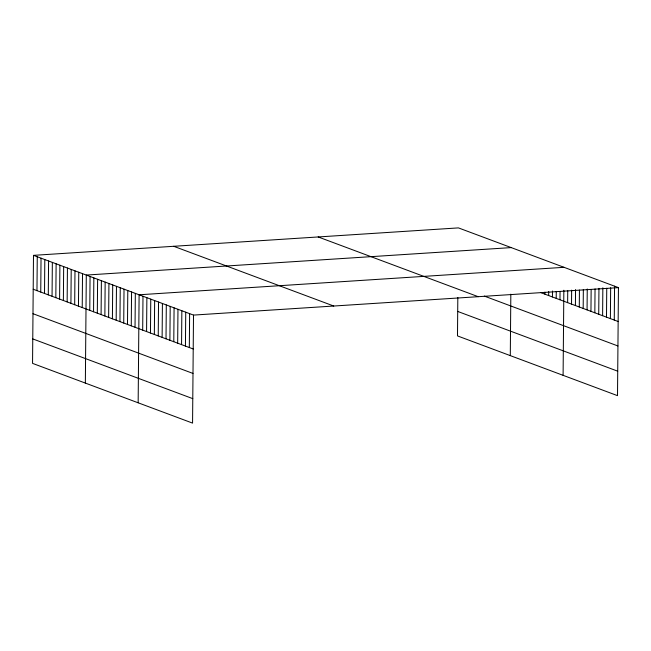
<?xml version="1.0" encoding="UTF-8"?>
<svg xmlns="http://www.w3.org/2000/svg" width="651" height="651" viewBox="0 0 651 651"><rect width="100%" height="100%" fill="white"/><g stroke="black" fill="none" stroke-linecap="round" stroke-linejoin="round"><path stroke-width="0.98" d="M33.494 255.355L32.55 363.372L192.566 423.109L193.51 315.092L33.494 255.355L458.434 227.891L618.45 287.628L617.506 395.645L457.49 335.908L457.824 297.442M36.969 290.647L37.262 256.763M40.744 292.055L41.037 258.17M44.512 293.463L44.805 259.578M48.288 294.87L48.581 260.986M52.056 296.278L52.349 262.394M55.831 297.686L56.124 263.801M59.599 299.094L59.892 265.209M63.375 300.502L63.668 266.617M67.143 301.909L67.435 268.025M70.918 303.317L71.211 269.433M74.686 304.725L74.979 270.84M78.462 306.133L78.755 272.248M82.229 307.541L82.522 273.656M85.354 383.089L86.298 275.064L511.238 247.6M89.773 310.356L90.066 276.472M93.549 311.764L93.842 277.887M97.316 313.172L97.617 279.295M101.092 314.579L101.385 280.703M104.86 315.987L105.161 282.111M108.636 317.395L108.929 283.519M112.403 318.803L112.704 284.926M116.179 320.211L116.472 286.334M119.947 321.618L120.248 287.742M123.723 323.034L124.016 289.15M127.49 324.442L127.791 290.558M131.266 325.85L131.559 291.965M135.034 327.258L135.335 293.373M138.158 402.798L139.102 294.781L564.043 267.317M142.691 330.114L142.992 296.229M146.581 331.562L146.874 297.686M150.462 333.019L150.763 299.135M154.352 334.468L154.645 300.583M158.242 335.916L158.535 302.031M162.123 337.364L162.416 303.488M166.013 338.821L166.306 304.937M169.895 340.27L170.196 306.385M173.784 341.718L174.077 307.842M177.666 343.175L177.967 309.29M181.556 344.623L181.849 310.739M185.437 346.072L185.738 312.187M189.327 347.52L189.62 313.644M510.294 355.625L510.832 294.171M544.887 294.154L544.903 292.161M548.663 295.562L548.695 291.583M552.43 296.97L552.487 290.997M556.206 298.378L556.263 291.404M559.974 299.785L560.047 291.819M563.099 375.334L563.847 290.232M567.631 302.65L567.737 290.688M571.521 304.098L571.643 290.151M575.411 305.547L575.549 289.605M579.292 307.003L579.439 290.061M583.182 308.452L583.345 289.516M587.064 309.9L587.251 288.979M590.953 311.357L591.141 289.426M594.835 312.805L595.047 288.889M598.725 314.254L598.953 288.344M602.606 315.702L602.85 287.799M606.496 317.159L606.748 288.255M610.386 318.608L610.654 287.718M614.267 320.056L614.56 286.18M193.51 315.092L618.45 287.628M541.119 292.747L618.157 321.504M484.328 296.091L617.937 345.974M318.201 236.956L478.216 296.693M457.702 311.438L617.718 371.184M173.719 246.29L333.743 306.027M33.201 289.239L193.217 348.977M32.981 313.701L192.997 373.438M32.762 338.911L192.777 398.648"/></g></svg>
